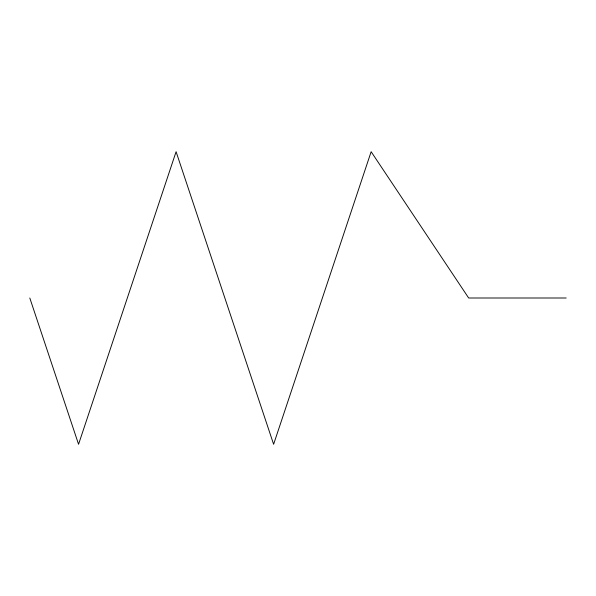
<?xml version="1.0" encoding="UTF-8"?>
<svg xmlns="http://www.w3.org/2000/svg" width="596" height="596" viewBox="0 0 596 596"><rect width="100%" height="100%" fill="white"/><g stroke="black" fill="none" stroke-linecap="round" stroke-linejoin="round"><path stroke-width="0.89" d="M566.2 298L468.672 298L371.144 151.712L273.616 444.288L176.088 151.712L78.56 444.288L29.8 298"/></g></svg>
